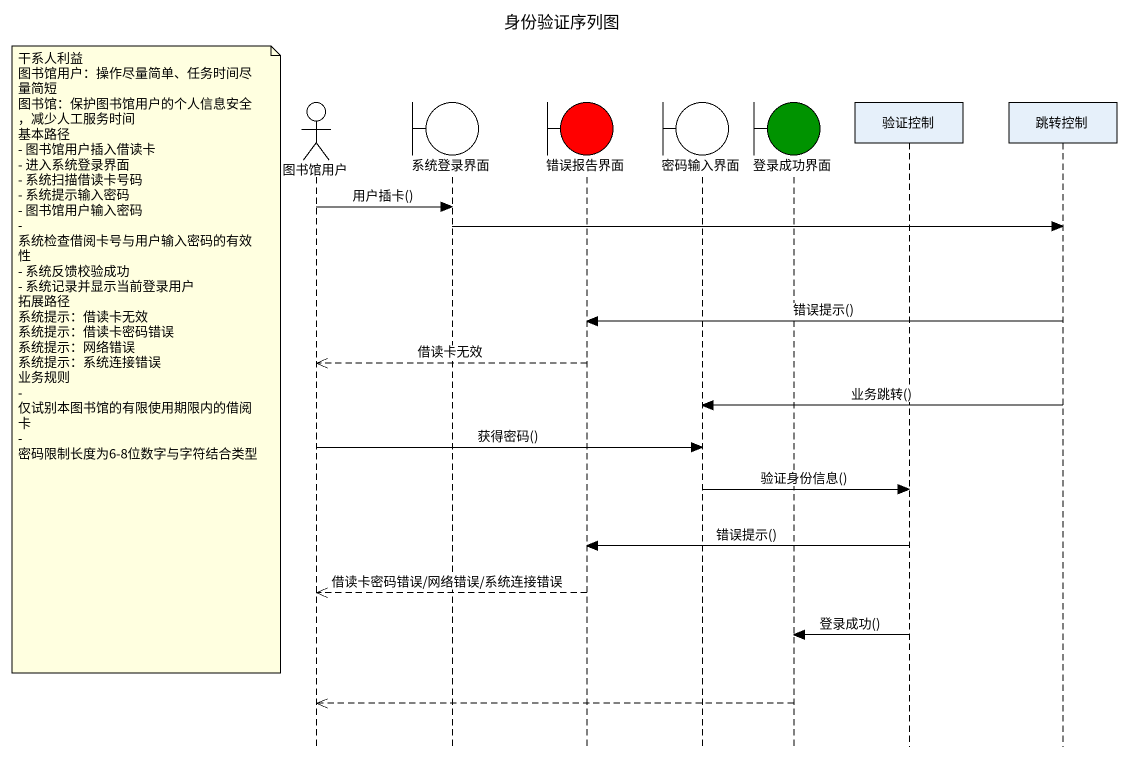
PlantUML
@startuml
title 身份验证序列图
hide footbox
actor 图书馆用户
boundary 系统登录界面
boundary 错误报告界面 #FF0000
boundary 密码输入界面
boundary 登录成功界面 #009300
participant 验证控制
participant 跳转控制

图书馆用户 -> 系统登录界面 : 用户插卡()
系统登录界面 -> 跳转控制
跳转控制 -> 错误报告界面 : 错误提示()
note left of 图书馆用户
  干系人利益
  图书馆用户：操作尽量简单、任务时间尽量简短
  图书馆：保护图书馆用户的个人信息安全，减少人工服务时间
  基本路径
  - 图书馆用户插入借读卡
  - 进入系统登录界面
  - 系统扫描借读卡号码
  - 系统提示输入密码
  - 图书馆用户输入密码
  - 系统检查借阅卡号与用户输入密码的有效性
  - 系统反馈校验成功
  - 系统记录并显示当前登录用户
  拓展路径
  系统提示：借读卡无效
  系统提示：借读卡密码错误
  系统提示：网络错误
  系统提示：系统连接错误
  业务规则
  - 仅试别本图书馆的有限使用期限内的借阅卡
  - 密码限制长度为6-8位数字与字符结合类型
end note
错误报告界面 -->> 图书馆用户 : 借读卡无效
跳转控制 -> 密码输入界面 : 业务跳转()
图书馆用户 -> 密码输入界面 : 获得密码()
密码输入界面 -> 验证控制 : 验证身份信息()
验证控制 -> 错误报告界面 : 错误提示()
错误报告界面 -->> 图书馆用户 : 借读卡密码错误/网络错误/系统连接错误
验证控制 -> 登录成功界面 : 登录成功()
登录成功界面 -->> 图书馆用户
@enduml
